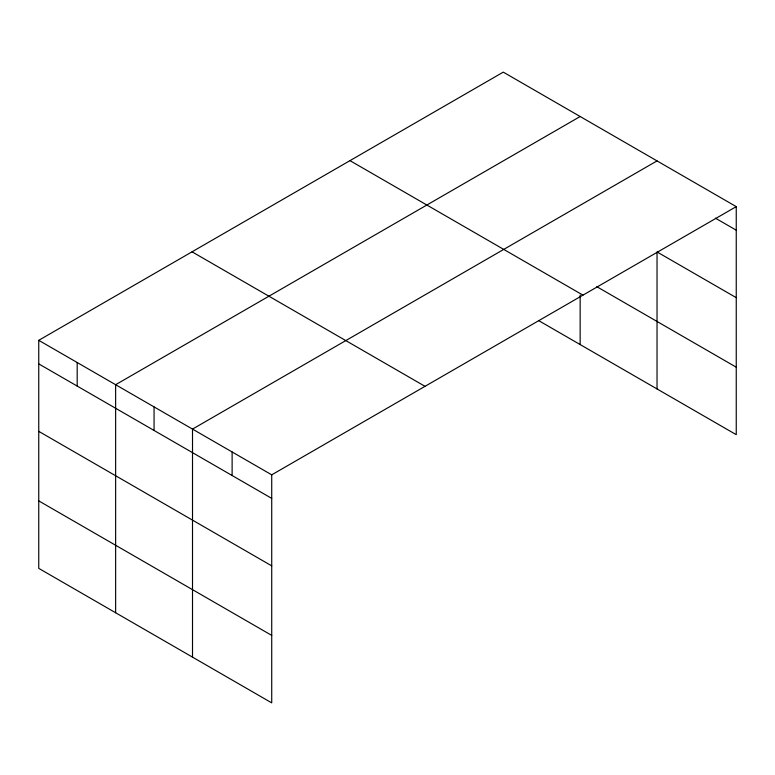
<?xml version="1.0" encoding="UTF-8"?>
<svg xmlns="http://www.w3.org/2000/svg" width="775" height="775" viewBox="0 0 775 775"><rect width="100%" height="100%" fill="white"/><g stroke="black" fill="none" stroke-linecap="round" stroke-linejoin="round"><path stroke-width="1.16" d="M38.75 340.322L271.725 474.833L271.725 702.867L38.75 568.366L38.75 340.322L503.275 72.133L736.25 206.634L736.25 434.678L538.596 320.569M580.155 116.521L115.63 384.71L115.63 612.754M657.035 160.9L192.51 429.098L192.51 657.142M271.725 474.833L736.25 206.634M715.403 218.153L736.25 230.194M736.25 297.668L657.035 251.943L657.035 388.943M596.779 286.673L736.25 367.195M349.98 160.638L582.955 295.139M192.045 251.817L425.02 386.328M38.75 363.882L271.725 498.383M38.75 431.355L271.725 565.866M38.75 500.882L271.725 635.393M580.155 295.149L580.155 344.555M232.122 451.961L232.122 475.521M154.07 406.904L154.07 430.454M77.19 362.516L77.19 386.076"/></g></svg>
